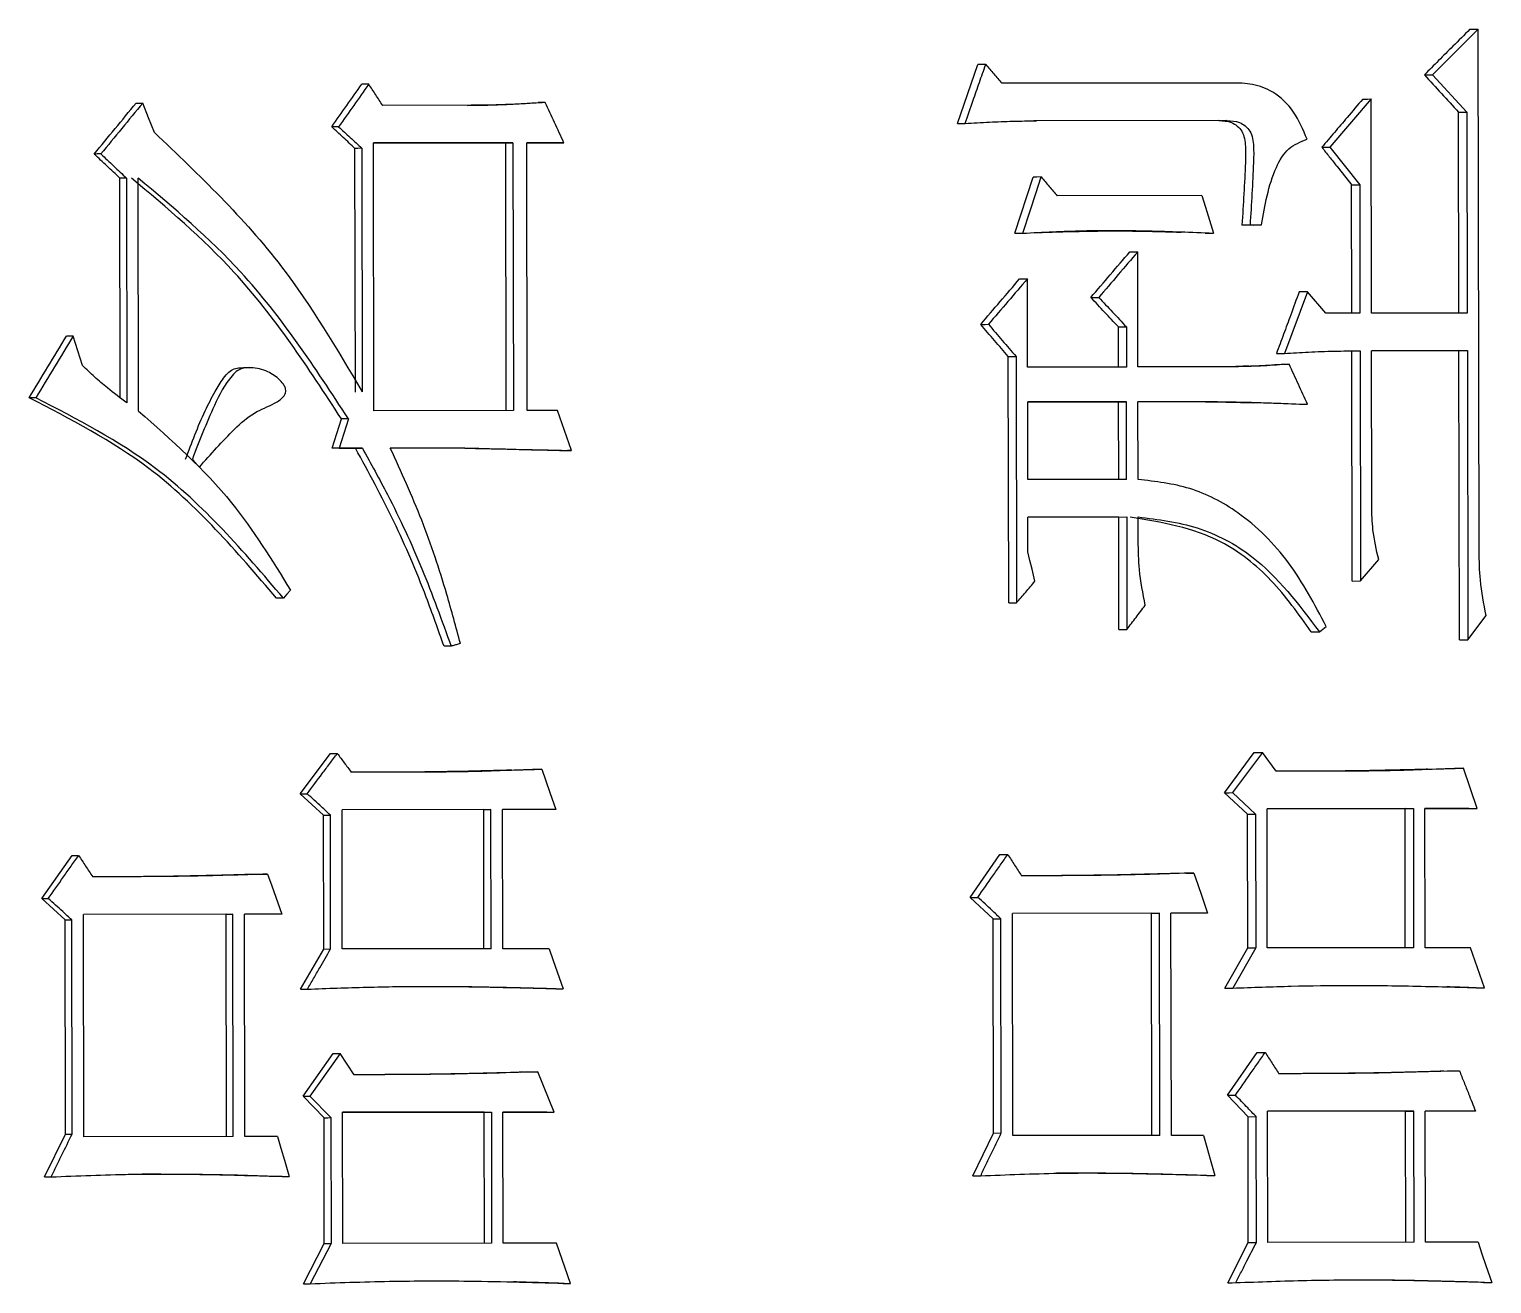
# Model space of a CAD drawing. Header units: millimetres. Extents: x 2462 to 4142, y 835 to 2023.
# Drawn here: x 3080.58 to 3086.49, y 1159.99 to 1165.05 of the extents above; entities that cross this region are included whole.
import ezdxf

# ---------------------------------------------------------------- set-up
doc = ezdxf.new("R2010")
doc.units = ezdxf.units.MM

msp = doc.modelspace()

# ---------------------------------------------------------------- linework, layer by layer
at = {"color": 7, "linetype": 'Continuous', "lineweight": 25}
for p, q in [((3086.4315, 1165.054), (3086.2475, 1164.8699)), ((3086.4351, 1162.9447), (3086.4315, 1165.054)), ((3084.3273, 1164.673), (3084.4105, 1164.911)), ((3086.2475, 1164.8699), (3086.386, 1164.7186)), ((3085.4346, 1164.8366), (3084.507, 1164.8356)), ((3082.3629, 1164.7467), (3082.0061, 1164.7463)), ((3082.6629, 1164.7578), (3082.6339, 1164.7576)), ((3085.9986, 1164.7723), (3085.8327, 1164.5774)), ((3086.0001, 1163.9069), (3085.9986, 1164.7723)), ((3085.3838, 1164.6849), (3084.6363, 1164.6841)), ((3085.4164, 1164.6852), (3084.6467, 1164.6843)), ((3085.3839, 1164.6849), (3085.4165, 1164.6852)), ((3086.3536, 1163.9071), (3086.3522, 1164.7184)), ((3086.386, 1164.7186), (3086.3874, 1163.9073)), ((3081.8955, 1163.5885), (3081.8938, 1164.5728)), ((3081.9218, 1164.5731), (3081.9235, 1163.5887)), ((3081.9688, 1164.5948), (3082.532, 1164.5954)), ((3082.5031, 1164.5952), (3081.9688, 1164.5946)), ((3081.9706, 1163.513), (3081.9688, 1164.5948)), ((3082.505, 1163.5135), (3082.5031, 1164.5952)), ((3082.532, 1164.5954), (3082.5338, 1163.5137)), ((3082.5882, 1164.5955), (3082.7381, 1164.5957)), ((3082.59, 1163.5138), (3082.5882, 1164.5955)), ((3082.709, 1164.5954), (3082.5882, 1164.5953)), ((3085.8327, 1164.5774), (3085.953, 1164.4261)), ((3080.9458, 1163.565), (3080.9443, 1164.4527)), ((3080.9711, 1164.453), (3080.9726, 1163.5443)), ((3081.0198, 1163.5118), (3081.0182, 1164.4529)), ((3084.5602, 1164.2297), (3084.634, 1164.457)), ((3085.3151, 1164.3822), (3084.7308, 1164.3815)), ((3085.9206, 1163.9069), (3085.9198, 1164.4259)), ((3085.953, 1164.4261), (3085.9539, 1163.9069)), ((3085.5097, 1164.2634), (3085.4769, 1164.2632)), ((3085.5231, 1164.2632), (3085.4769, 1164.2632)), ((3085.5097, 1164.2634), (3085.5559, 1164.2634)), ((3085.5231, 1164.2632), (3085.5559, 1164.2634)), ((3084.5602, 1164.2297), (3084.5917, 1164.2299)), ((3085.3291, 1164.2305), (3085.2277, 1164.2342)), ((3085.3291, 1164.2305), (3085.3616, 1164.2308)), ((3085.0568, 1163.6896), (3085.056, 1164.1547)), ((3084.5791, 1164.0458), (3084.6106, 1164.0461)), ((3084.6112, 1163.6891), (3084.6106, 1164.0461)), ((3085.7413, 1163.9932), (3085.6493, 1163.7443)), ((3085.8154, 1163.9067), (3085.7413, 1163.9932)), ((3085.9539, 1163.9069), (3085.8154, 1163.9067)), ((3086.3874, 1163.9073), (3086.0001, 1163.9069)), ((3084.9783, 1163.6893), (3084.9781, 1163.8516)), ((3085.0101, 1163.8518), (3085.0104, 1163.6895)), ((3084.5349, 1162.7369), (3084.5332, 1163.7321)), ((3084.5647, 1163.7323), (3084.5664, 1162.7371)), ((3085.9225, 1162.8249), (3085.9209, 1163.7552)), ((3085.9542, 1163.7554), (3085.9558, 1162.8252)), ((3086.0003, 1163.7555), (3086.3877, 1163.7559)), ((3086.3538, 1163.7557), (3086.0003, 1163.7553)), ((3086.0014, 1163.1281), (3086.0003, 1163.7555)), ((3086.3538, 1163.7557), (3086.3877, 1163.7559)), ((3086.3558, 1162.5874), (3086.3538, 1163.7557)), ((3086.3877, 1163.7559), (3086.3897, 1162.5876)), ((3081.4719, 1163.6868), (3081.4441, 1163.6866)), ((3085.0104, 1163.6895), (3084.6112, 1163.6891)), ((3085.3625, 1163.6899), (3085.0568, 1163.6896)), ((3080.6044, 1163.5654), (3080.5781, 1163.5652)), ((3084.6115, 1163.5485), (3085.0106, 1163.5489)), ((3084.9786, 1163.5487), (3084.6115, 1163.5483)), ((3084.612, 1163.2348), (3084.6115, 1163.5485)), ((3085.0106, 1163.5489), (3084.9786, 1163.5487)), ((3084.9791, 1163.235), (3084.9786, 1163.5487)), ((3085.0112, 1163.2352), (3085.0106, 1163.5489)), ((3085.3628, 1163.5493), (3085.057, 1163.549)), ((3085.3303, 1163.5491), (3085.057, 1163.5488)), ((3085.0575, 1163.2352), (3085.057, 1163.549)), ((3085.3303, 1163.5491), (3085.3628, 1163.5493)), ((3085.3786, 1163.5484), (3085.3303, 1163.5491)), ((3082.5338, 1163.5137), (3081.9706, 1163.513)), ((3082.7119, 1163.5139), (3082.59, 1163.5138)), ((3081.8673, 1163.4804), (3081.8393, 1163.4801)), ((3081.8299, 1163.3614), (3081.802, 1163.3612)), ((3081.8959, 1163.3613), (3081.802, 1163.3612)), ((3081.8299, 1163.3614), (3081.9239, 1163.3615)), ((3081.9239, 1163.3615), (3081.8959, 1163.3613)), ((3082.3371, 1163.362), (3082.0367, 1163.3617)), ((3082.3085, 1163.3618), (3082.0368, 1163.3615)), ((3082.3371, 1163.362), (3082.3085, 1163.3618)), ((3085.0112, 1163.2352), (3084.612, 1163.2348)), ((3084.6122, 1163.0833), (3085.0114, 1163.0838)), ((3084.9794, 1163.0835), (3084.6122, 1163.0831)), ((3084.6125, 1162.9427), (3084.6122, 1163.0833)), ((3084.9794, 1163.0835), (3085.0114, 1163.0838)), ((3084.9801, 1162.6292), (3084.9794, 1163.0835)), ((3085.0114, 1163.0838), (3085.0122, 1162.6294)), ((3085.058, 1162.9865), (3085.0578, 1163.0838)), ((3085.9558, 1162.8252), (3086.0295, 1162.9118)), ((3085.9225, 1162.8249), (3085.9558, 1162.8252)), ((3081.6052, 1162.7554), (3081.5775, 1162.7551)), ((3084.5349, 1162.7369), (3084.5664, 1162.7371)), ((3086.3897, 1162.5876), (3086.4632, 1162.6851)), ((3084.9801, 1162.6292), (3085.0122, 1162.6294)), ((3085.7568, 1162.6192), (3085.7898, 1162.6194)), ((3082.2822, 1162.5615), (3082.2537, 1162.5613)), ((3086.3558, 1162.5874), (3086.3897, 1162.5876)), ((3081.6729, 1161.9656), (3081.7947, 1162.128)), ((3085.4069, 1161.9698), (3085.5268, 1162.1322)), ((3085.5595, 1162.1324), (3085.4395, 1161.97)), ((3085.6152, 1162.0568), (3085.5595, 1162.1324)), ((3082.4789, 1162.0599), (3082.6198, 1162.0641)), ((3082.6198, 1162.0641), (3082.6487, 1162.0643)), ((3086.1997, 1162.0638), (3086.3383, 1162.0682)), ((3086.4277, 1161.9062), (3086.3721, 1162.0684)), ((3081.6729, 1161.9656), (3081.7006, 1161.9658)), ((3081.767, 1161.8792), (3081.6729, 1161.9656)), ((3085.4995, 1161.8834), (3085.4069, 1161.9698)), ((3085.4395, 1161.97), (3085.5322, 1161.8836)), ((3082.4428, 1161.9018), (3081.8418, 1161.9011)), ((3082.4141, 1161.9016), (3081.8418, 1161.9009)), ((3081.8428, 1161.3386), (3081.8418, 1161.9011)), ((3082.4141, 1161.9016), (3082.4428, 1161.9018)), ((3082.415, 1161.3391), (3082.4141, 1161.9016)), ((3082.4437, 1161.3393), (3082.4428, 1161.9018)), ((3082.7052, 1161.9021), (3082.4897, 1161.9019)), ((3082.4906, 1161.3394), (3082.4897, 1161.9019)), ((3082.6762, 1161.9019), (3082.4897, 1161.9017)), ((3082.7052, 1161.9021), (3082.6762, 1161.9019)), ((3085.5784, 1161.9053), (3086.1696, 1161.9059)), ((3086.136, 1161.9057), (3085.5784, 1161.9051)), ((3085.5794, 1161.3428), (3085.5784, 1161.9053)), ((3086.136, 1161.9057), (3086.1696, 1161.9059)), ((3086.137, 1161.3432), (3086.136, 1161.9057)), ((3086.1696, 1161.9059), (3086.1705, 1161.3434)), ((3086.2157, 1161.906), (3086.4277, 1161.9062)), ((3086.2166, 1161.3435), (3086.2157, 1161.906)), ((3086.3938, 1161.906), (3086.2157, 1161.9058)), ((3086.3938, 1161.906), (3086.4277, 1161.9062)), ((3081.767, 1161.8792), (3081.7948, 1161.8794)), ((3081.7679, 1161.3383), (3081.767, 1161.8792)), ((3081.7957, 1161.3386), (3081.7948, 1161.8794)), ((3085.5004, 1161.3425), (3085.4995, 1161.8834)), ((3085.5322, 1161.8836), (3085.5331, 1161.3427)), ((3080.6287, 1161.5425), (3080.751, 1161.7157)), ((3084.3791, 1161.5468), (3084.4995, 1161.72)), ((3081.4742, 1161.6398), (3081.5137, 1161.6409)), ((3081.5137, 1161.6409), (3081.5412, 1161.6411)), ((3085.2503, 1161.6451), (3085.2827, 1161.6454)), ((3080.6287, 1161.5425), (3080.6551, 1161.5427)), ((3080.7232, 1161.4561), (3080.6287, 1161.5425)), ((3084.3791, 1161.5468), (3084.4103, 1161.5471)), ((3084.4721, 1161.4604), (3084.3791, 1161.5468)), ((3081.4003, 1161.4787), (3080.7968, 1161.478)), ((3081.3729, 1161.4785), (3080.7968, 1161.4778)), ((3080.7984, 1160.5802), (3080.7968, 1161.478)), ((3081.3729, 1161.4785), (3081.4003, 1161.4787)), ((3081.3744, 1160.5807), (3081.3729, 1161.4785)), ((3081.4018, 1160.5809), (3081.4003, 1161.4787)), ((3081.598, 1161.4789), (3081.4473, 1161.4788)), ((3081.4489, 1160.5809), (3081.4473, 1161.4788)), ((3081.5703, 1161.4787), (3081.4473, 1161.4786)), ((3081.598, 1161.4789), (3081.5703, 1161.4787)), ((3085.1439, 1161.483), (3084.5499, 1161.4823)), ((3085.1117, 1161.4827), (3084.5499, 1161.4821)), ((3084.5514, 1160.5845), (3084.5499, 1161.4823)), ((3085.1117, 1161.4827), (3085.1439, 1161.483)), ((3085.1133, 1160.5849), (3085.1117, 1161.4827)), ((3085.1455, 1160.5851), (3085.1439, 1161.483)), ((3085.3385, 1161.4832), (3085.1903, 1161.483)), ((3085.1918, 1160.5852), (3085.1903, 1161.483)), ((3085.306, 1161.4829), (3085.1903, 1161.4828)), ((3085.3385, 1161.4832), (3085.306, 1161.4829)), ((3080.7232, 1161.4561), (3080.7497, 1161.4563)), ((3080.7246, 1160.5907), (3080.7232, 1161.4561)), ((3080.7511, 1160.5909), (3080.7497, 1161.4563)), ((3084.4721, 1161.4604), (3084.5035, 1161.4606)), ((3084.4736, 1160.595), (3084.4721, 1161.4604)), ((3084.505, 1160.5952), (3084.5035, 1161.4606)), ((3081.6742, 1161.176), (3081.7679, 1161.3383)), ((3081.7679, 1161.3383), (3081.7957, 1161.3386)), ((3082.4437, 1161.3393), (3081.8428, 1161.3386)), ((3082.6781, 1161.3396), (3082.4906, 1161.3394)), ((3085.4083, 1161.1802), (3085.5004, 1161.3425)), ((3085.5331, 1161.3427), (3085.4409, 1161.1804)), ((3085.5004, 1161.3425), (3085.5331, 1161.3427)), ((3086.1705, 1161.3434), (3085.5794, 1161.3428)), ((3086.401, 1161.3437), (3086.2166, 1161.3435)), ((3086.4565, 1161.1815), (3086.401, 1161.3437)), ((3082.7055, 1161.1772), (3082.7346, 1161.1774)), ((3086.4226, 1161.1812), (3086.4565, 1161.1815)), ((3081.6844, 1160.7433), (3081.8062, 1160.9165)), ((3081.8341, 1160.9167), (3081.7121, 1160.7435)), ((3081.8906, 1160.8303), (3081.8341, 1160.9167)), ((3085.4182, 1160.7475), (3085.5381, 1160.9207)), ((3082.5624, 1160.8406), (3082.6031, 1160.8417)), ((3082.698, 1160.6797), (3082.6321, 1160.8419)), ((3086.2765, 1160.8445), (3086.322, 1160.8458)), ((3086.322, 1160.8458), (3086.3558, 1160.846)), ((3081.769, 1160.6568), (3081.6844, 1160.7433)), ((3081.7121, 1160.7435), (3081.7969, 1160.6571)), ((3085.4182, 1160.7475), (3085.4509, 1160.7477)), ((3085.5016, 1160.661), (3085.4182, 1160.7475)), ((3081.7699, 1160.1484), (3081.769, 1160.6568)), ((3081.7969, 1160.6571), (3081.7978, 1160.1487)), ((3081.8439, 1160.6788), (3082.4449, 1160.6795)), ((3082.4161, 1160.6792), (3081.8439, 1160.6786)), ((3081.8448, 1160.1487), (3081.8439, 1160.6788)), ((3082.4161, 1160.6792), (3082.4449, 1160.6795)), ((3082.417, 1160.1492), (3082.4161, 1160.6792)), ((3082.4449, 1160.6795), (3082.4458, 1160.1494)), ((3082.4917, 1160.6795), (3082.698, 1160.6797)), ((3082.4926, 1160.1495), (3082.4917, 1160.6795)), ((3082.6689, 1160.6795), (3082.4917, 1160.6793)), ((3082.6689, 1160.6795), (3082.698, 1160.6797)), ((3085.5016, 1160.661), (3085.5343, 1160.6613)), ((3085.5024, 1160.1526), (3085.5016, 1160.661)), ((3085.5352, 1160.1528), (3085.5343, 1160.6613)), ((3086.1717, 1160.6836), (3085.5805, 1160.6829)), ((3086.1381, 1160.6833), (3085.5805, 1160.6827)), ((3085.5814, 1160.1529), (3085.5805, 1160.6829)), ((3086.1381, 1160.6833), (3086.1717, 1160.6836)), ((3086.139, 1160.1533), (3086.1381, 1160.6833)), ((3086.1726, 1160.1535), (3086.1717, 1160.6836)), ((3086.4205, 1160.6838), (3086.2178, 1160.6836)), ((3086.2187, 1160.1536), (3086.2178, 1160.6836)), ((3086.3867, 1160.6836), (3086.2178, 1160.6834)), ((3086.4205, 1160.6838), (3086.3867, 1160.6836)), ((3084.3903, 1160.4218), (3084.4736, 1160.595)), ((3084.4736, 1160.595), (3084.505, 1160.5952)), ((3080.6401, 1160.4175), (3080.7246, 1160.5907)), ((3080.7246, 1160.5907), (3080.7511, 1160.5909)), ((3081.4018, 1160.5809), (3080.7984, 1160.5802)), ((3081.5807, 1160.5811), (3081.4489, 1160.5809)), ((3085.1455, 1160.5851), (3084.5514, 1160.5845)), ((3085.3215, 1160.5853), (3085.1918, 1160.5852)), ((3081.6003, 1160.4187), (3081.628, 1160.4189)), ((3085.3356, 1160.4229), (3085.3681, 1160.4231)), ((3081.6856, 1159.9861), (3081.7699, 1160.1484)), ((3081.7978, 1160.1487), (3081.7134, 1159.9863)), ((3081.7699, 1160.1484), (3081.7978, 1160.1487)), ((3082.4458, 1160.1494), (3081.8448, 1160.1487)), ((3082.7082, 1160.1497), (3082.4926, 1160.1495)), ((3082.7647, 1159.9875), (3082.7082, 1160.1497)), ((3085.4195, 1159.9903), (3085.5024, 1160.1526)), ((3085.5024, 1160.1526), (3085.5352, 1160.1528)), ((3086.1726, 1160.1535), (3085.5814, 1160.1529)), ((3086.4307, 1160.1538), (3086.2187, 1160.1536)), ((3082.7356, 1159.9873), (3082.7647, 1159.9875)), ((3086.4522, 1159.9914), (3086.4862, 1159.9916))]:
    msp.add_line(p, q, dxfattribs=at)
at = {"color": 7, "linetype": 'Continuous', "lineweight": 25, "flags": 128}
for points in [[(3086.3976, 1165.0538), (3086.4166, 1165.0539), (3086.4315, 1165.054)], [(3084.4418, 1164.9113), (3084.4243, 1164.9111), (3084.4105, 1164.911)], [(3086.2139, 1164.8697), (3086.2327, 1164.8698), (3086.2475, 1164.8699)], [(3081.9496, 1164.8327), (3081.9339, 1164.8326), (3081.9215, 1164.8325)], [(3081.0097, 1164.7557), (3081.0247, 1164.7558), (3081.0366, 1164.7559)], [(3081.0839, 1164.637), (3081.0602, 1164.6965), (3081.0366, 1164.7559)], [(3085.9653, 1164.7721), (3085.9839, 1164.7722), (3085.9986, 1164.7723)], [(3084.3273, 1164.673), (3084.3448, 1164.6731), (3084.3585, 1164.6732)], [(3086.3522, 1164.7184), (3086.3711, 1164.7185), (3086.386, 1164.7186)], [(3081.8277, 1164.6595), (3081.8121, 1164.6594), (3081.7998, 1164.6593)], [(3080.8671, 1164.5502), (3080.8522, 1164.5501), (3080.8404, 1164.55)], [(3081.9218, 1164.5731), (3081.9061, 1164.5729), (3081.8938, 1164.5728)], [(3082.532, 1164.5954), (3082.5158, 1164.5953), (3082.5031, 1164.5952)], [(3082.7381, 1164.5957), (3082.7218, 1164.5955), (3082.709, 1164.5954)], [(3085.7996, 1164.5772), (3085.8181, 1164.5773), (3085.8327, 1164.5774)], [(3080.9711, 1164.453), (3080.956, 1164.4528), (3080.9443, 1164.4527)], [(3084.5917, 1164.2299), (3084.6225, 1164.3245), (3084.6441, 1164.3909), (3084.6656, 1164.4572)], [(3084.6656, 1164.4572), (3084.6479, 1164.4571), (3084.634, 1164.457)], [(3085.3151, 1164.3822), (3085.3297, 1164.3346), (3085.3456, 1164.2827), (3085.3616, 1164.2308)], [(3085.9198, 1164.4259), (3085.9384, 1164.426), (3085.953, 1164.4261)], [(3085.0239, 1164.1545), (3085.0418, 1164.1546), (3085.056, 1164.1547)], [(3084.8667, 1163.9704), (3084.8845, 1163.9706), (3084.8986, 1163.9707)], [(3085.7413, 1163.9932), (3085.7228, 1163.9931), (3085.7083, 1163.993)], [(3084.4216, 1163.8618), (3084.4391, 1163.8619), (3084.4529, 1163.862)], [(3084.9781, 1163.8516), (3084.996, 1163.8517), (3085.0101, 1163.8518)], [(3080.7551, 1163.8145), (3080.7402, 1163.8144), (3080.7286, 1163.8143)], [(3080.7931, 1163.6955), (3080.7741, 1163.755), (3080.7551, 1163.8145)], [(3084.5332, 1163.7321), (3084.5508, 1163.7322), (3084.5647, 1163.7323)], [(3085.6164, 1163.7441), (3085.6348, 1163.7442), (3085.6493, 1163.7443)], [(3085.6349, 1163.7008), (3085.6534, 1163.701), (3085.6678, 1163.7011)], [(3082.7683, 1163.3517), (3082.7401, 1163.4328), (3082.7119, 1163.5139)], [(3085.7421, 1163.5389), (3085.7236, 1163.5387), (3085.7091, 1163.5386)], [(3081.802, 1163.3612), (3081.8207, 1163.4207), (3081.8393, 1163.4801)], [(3081.8673, 1163.4804), (3081.8486, 1163.4209), (3081.8299, 1163.3614)], [(3081.2653, 1163.285), (3081.2581, 1163.2933), (3081.2475, 1163.3054), (3081.237, 1163.3175)], [(3082.7683, 1163.3517), (3082.752, 1163.3516), (3082.7392, 1163.3515)], [(3084.6406, 1162.8238), (3084.6291, 1162.8723), (3084.6208, 1162.9075), (3084.6125, 1162.9427)], [(3081.6333, 1162.7878), (3081.6193, 1162.7716), (3081.6052, 1162.7554)], [(3085.7899, 1162.6195), (3085.8037, 1162.6303), (3085.8175, 1162.6411)], [(3081.7947, 1162.128), (3081.8103, 1162.1282), (3081.8226, 1162.1283)], [(3085.5268, 1162.1322), (3085.5451, 1162.1323), (3085.5595, 1162.1324)], [(3082.6487, 1162.0643), (3082.6651, 1162.0173), (3082.6815, 1161.9703), (3082.7052, 1161.9021)], [(3086.3383, 1162.0682), (3086.3572, 1162.0683), (3086.3721, 1162.0684)], [(3085.4069, 1161.9698), (3085.4252, 1161.9699), (3085.4395, 1161.97)], [(3085.4995, 1161.8834), (3085.5178, 1161.8835), (3085.5322, 1161.8836)], [(3080.751, 1161.7157), (3080.7659, 1161.7159), (3080.7776, 1161.716)], [(3084.4995, 1161.72), (3084.5171, 1161.7202), (3084.5309, 1161.7203)], [(3081.5412, 1161.6411), (3081.5577, 1161.5941), (3081.5741, 1161.5472), (3081.598, 1161.4789)], [(3085.2827, 1161.6454), (3085.2988, 1161.5984), (3085.315, 1161.5514), (3085.3385, 1161.4832)], [(3082.6781, 1161.3396), (3082.6945, 1161.2926), (3082.7108, 1161.2456), (3082.7346, 1161.1774)], [(3081.6742, 1161.176), (3081.6898, 1161.1761), (3081.702, 1161.1762)], [(3085.4083, 1161.1802), (3085.4265, 1161.1803), (3085.4409, 1161.1804)], [(3081.8062, 1160.9165), (3081.8218, 1160.9166), (3081.8341, 1160.9167)], [(3085.5381, 1160.9207), (3085.5564, 1160.9208), (3085.5709, 1160.9209)], [(3082.6031, 1160.8417), (3082.6193, 1160.8418), (3082.6321, 1160.8419)], [(3081.6844, 1160.7433), (3081.6999, 1160.7434), (3081.7121, 1160.7435)], [(3081.769, 1160.6568), (3081.7846, 1160.657), (3081.7969, 1160.6571)], [(3081.5807, 1160.5811), (3081.5946, 1160.5332), (3081.6086, 1160.4854), (3081.628, 1160.4189)], [(3085.3215, 1160.5853), (3085.3353, 1160.5375), (3085.349, 1160.4896), (3085.3681, 1160.4231)], [(3080.6401, 1160.4175), (3080.6548, 1160.4176), (3080.6665, 1160.4177)], [(3084.3903, 1160.4218), (3084.4078, 1160.422), (3084.4216, 1160.4221)], [(3086.4307, 1160.1538), (3086.4468, 1160.1068), (3086.4628, 1160.0598), (3086.4862, 1159.9916)], [(3081.6856, 1159.9861), (3081.7012, 1159.9862), (3081.7134, 1159.9863)], [(3085.4195, 1159.9903), (3085.4378, 1159.9904), (3085.4521, 1159.9905)]]:
    msp.add_lwpolyline(points, dxfattribs=at)
at = {"color": 7, "linetype": 'Continuous', "lineweight": 25}
for points, knots in [([(3086.3976, 1165.0538), (3086.3748, 1165.0309), (3086.3328, 1164.9888), (3086.2715, 1164.9275), (3086.2331, 1164.889), (3086.2139, 1164.8697)], [0, 0, 0, 0, 0.37251, 0.686255, 1, 1, 1, 1]), ([(3084.3585, 1164.6732), (3084.3695, 1164.7045), (3084.3888, 1164.7598), (3084.4166, 1164.8391), (3084.4334, 1164.8872), (3084.4418, 1164.9113)], [0, 0, 0, 0, 0.394054, 0.697027, 1, 1, 1, 1]), ([(3084.4418, 1164.9113), (3084.4473, 1164.905), (3084.4581, 1164.8924), (3084.4744, 1164.8734), (3084.4907, 1164.8545), (3084.5016, 1164.8419), (3084.507, 1164.8356)], [0, 0, 0, 0, 0.25, 0.5, 0.75, 1, 1, 1, 1]), ([(3086.2139, 1164.8697), (3086.2369, 1164.8445), (3086.283, 1164.7941), (3086.3291, 1164.7436), (3086.3522, 1164.7184)], [0, 0, 0, 0, 0.5, 1, 1, 1, 1]), ([(3081.7998, 1164.6593), (3081.8201, 1164.6881), (3081.8607, 1164.7459), (3081.9012, 1164.8036), (3081.9215, 1164.8325)], [0, 0, 0, 0, 0.5, 1, 1, 1, 1]), ([(3081.9496, 1164.8327), (3081.9293, 1164.8039), (3081.8887, 1164.7461), (3081.848, 1164.6884), (3081.8277, 1164.6595)], [0, 0, 0, 0, 0.5, 1, 1, 1, 1]), ([(3082.0061, 1164.7463), (3081.9967, 1164.7607), (3081.9779, 1164.7895), (3081.959, 1164.8183), (3081.9496, 1164.8327)], [0, 0, 0, 0, 0.5000002, 1, 1, 1, 1]), ([(3085.7403, 1164.6098), (3085.7243, 1164.6479), (3085.6931, 1164.7229), (3085.6122, 1164.8007), (3085.521, 1164.836), (3085.4633, 1164.8364), (3085.4346, 1164.8366)], [0, 0, 0, 0, 0.2915358, 0.5725288, 0.7872385, 1, 1, 1, 1]), ([(3080.8404, 1164.55), (3080.8687, 1164.5843), (3080.9251, 1164.6528), (3080.9815, 1164.7214), (3081.0097, 1164.7557)], [0, 0, 0, 0, 0.5, 1, 1, 1, 1]), ([(3081.0366, 1164.7559), (3081.0083, 1164.7216), (3080.9519, 1164.6531), (3080.8954, 1164.5845), (3080.8671, 1164.5502)], [0, 0, 0, 0, 0.5, 1, 1, 1, 1]), ([(3082.3481, 1164.7466), (3082.3757, 1164.7469), (3082.4372, 1164.7476), (3082.5325, 1164.7516), (3082.6001, 1164.7556), (3082.6339, 1164.7576)], [0, 0, 0, 0, 0.289748, 0.644811, 1, 1, 1, 1]), ([(3082.6629, 1164.7578), (3082.6304, 1164.7559), (3082.5643, 1164.752), (3082.4643, 1164.7477), (3082.3967, 1164.747), (3082.3629, 1164.7467)], [0, 0, 0, 0, 0.325196, 0.662509, 1, 1, 1, 1]), ([(3082.7381, 1164.5957), (3082.7256, 1164.6227), (3082.7005, 1164.6767), (3082.6754, 1164.7308), (3082.6629, 1164.7578)], [0, 0, 0, 0, 0.499999, 1, 1, 1, 1]), ([(3085.9653, 1164.7721), (3085.9442, 1164.7473), (3085.9061, 1164.7025), (3085.8509, 1164.6375), (3085.8167, 1164.5973), (3085.7996, 1164.5772)], [0, 0, 0, 0, 0.380988, 0.690494, 1, 1, 1, 1]), ([(3084.3585, 1164.6732), (3084.3914, 1164.6753), (3084.4558, 1164.6794), (3084.5519, 1164.6827), (3084.6151, 1164.6838), (3084.6467, 1164.6843)], [0, 0, 0, 0, 0.342501, 0.6712, 1, 1, 1, 1]), ([(3085.3838, 1164.6849), (3085.4011, 1164.6841), (3085.4362, 1164.6824), (3085.4843, 1164.6438), (3085.4929, 1164.5791), (3085.4892, 1164.4532), (3085.4824, 1164.3473), (3085.4769, 1164.2632)], [0, 0, 0, 0, 0.110602, 0.223798, 0.354665, 0.487682, 1, 1, 1, 1]), ([(3085.4164, 1164.6852), (3085.4337, 1164.6843), (3085.4689, 1164.6827), (3085.517, 1164.644), (3085.5256, 1164.5793), (3085.5219, 1164.4534), (3085.5151, 1164.3475), (3085.5097, 1164.2634)], [0, 0, 0, 0, 0.110716, 0.223974, 0.35482, 0.487804, 1, 1, 1, 1]), ([(3081.0839, 1164.6369), (3081.2648, 1164.4644), (3081.5907, 1164.1537), (3081.821, 1163.7625), (3081.9234, 1163.5886)], [0, 0, 0, 0, 0.555354, 1, 1, 1, 1]), ([(3081.8938, 1164.5728), (3081.8781, 1164.5873), (3081.8468, 1164.6161), (3081.8155, 1164.6449), (3081.7998, 1164.6593)], [0, 0, 0, 0, 0.5, 1, 1, 1, 1]), ([(3081.8277, 1164.6595), (3081.8434, 1164.6451), (3081.8748, 1164.6163), (3081.9062, 1164.5875), (3081.9218, 1164.5731)], [0, 0, 0, 0, 0.499998, 1, 1, 1, 1]), ([(3085.5559, 1164.2634), (3085.5695, 1164.3425), (3085.5883, 1164.4517), (3085.6595, 1164.5778), (3085.7138, 1164.5993), (3085.7403, 1164.6098)], [0, 0, 0, 0, 0.573316, 0.79235, 1, 1, 1, 1]), ([(3080.8671, 1164.5502), (3080.8844, 1164.534), (3080.9191, 1164.5016), (3080.9537, 1164.4692), (3080.9711, 1164.453)], [0, 0, 0, 0, 0.499998, 1, 1, 1, 1]), ([(3085.7996, 1164.5772), (3085.8097, 1164.5644), (3085.83, 1164.5389), (3085.87, 1164.4885), (3085.9, 1164.4508), (3085.9198, 1164.4259)], [0, 0, 0, 0, 0.252881, 0.505763, 1, 1, 1, 1]), ([(3080.9443, 1164.4527), (3080.927, 1164.4689), (3080.8924, 1164.5014), (3080.8577, 1164.5338), (3080.8404, 1164.55)], [0, 0, 0, 0, 0.5, 1, 1, 1, 1]), ([(3081.8393, 1163.4801), (3081.7043, 1163.687), (3081.4653, 1164.0531), (3081.135, 1164.3316), (3080.9914, 1164.4527)], [0, 0, 0, 0, 0.565057, 1, 1, 1, 1]), ([(3081.8673, 1163.4804), (3081.7321, 1163.6872), (3081.4927, 1164.0534), (3081.1621, 1164.3318), (3081.0182, 1164.4529)], [0, 0, 0, 0, 0.564995, 1, 1, 1, 1]), ([(3084.6656, 1164.4572), (3084.6711, 1164.4509), (3084.6819, 1164.4383), (3084.6982, 1164.4194), (3084.7145, 1164.4005), (3084.7254, 1164.3878), (3084.7308, 1164.3815)], [0, 0, 0, 0, 0.25, 0.5, 0.75, 1, 1, 1, 1]), ([(3084.5917, 1164.2299), (3084.6726, 1164.2342), (3084.8414, 1164.243), (3085.0542, 1164.2411), (3085.2299, 1164.2357), (3085.3177, 1164.2324), (3085.3616, 1164.2308)], [0, 0, 0, 0, 0.314792, 0.657213, 0.8286, 1, 1, 1, 1]), ([(3084.6555, 1164.2328), (3084.6555, 1164.2328), (3084.6555, 1164.2328), (3084.6557, 1164.2328), (3084.6567, 1164.2328), (3084.6613, 1164.2329), (3084.7009, 1164.2343), (3084.7781, 1164.2368), (3084.8665, 1164.2387), (3084.9568, 1164.2396), (3085.0337, 1164.2391), (3085.1125, 1164.2377), (3085.1727, 1164.2361), (3085.2074, 1164.2349), (3085.231, 1164.2341)], [0, 0, 0, 0, 0.000557, 0.001592, 0.003956, 0.010433, 0.031511, 0.219847, 0.388975, 0.477914, 0.683508, 0.811935, 0.871568, 1, 1, 1, 1]), ([(3084.8667, 1163.9704), (3084.8929, 1164.0011), (3084.9453, 1164.0625), (3084.9977, 1164.1238), (3085.0239, 1164.1545)], [0, 0, 0, 0, 0.5, 1, 1, 1, 1]), ([(3085.056, 1164.1547), (3085.0297, 1164.1241), (3084.9773, 1164.0627), (3084.9248, 1164.0013), (3084.8986, 1163.9707)], [0, 0, 0, 0, 0.5, 1, 1, 1, 1]), ([(3084.4216, 1163.8618), (3084.4478, 1163.8925), (3084.5003, 1163.9538), (3084.5528, 1164.0152), (3084.5791, 1164.0458)], [0, 0, 0, 0, 0.5, 1, 1, 1, 1]), ([(3084.6106, 1164.0461), (3084.5843, 1164.0154), (3084.5318, 1163.954), (3084.4792, 1163.8927), (3084.4529, 1163.862)], [0, 0, 0, 0, 0.5, 1, 1, 1, 1]), ([(3084.9781, 1163.8516), (3084.9595, 1163.8714), (3084.9224, 1163.911), (3084.8852, 1163.9506), (3084.8667, 1163.9704)], [0, 0, 0, 0, 0.500001, 1, 1, 1, 1]), ([(3084.8986, 1163.9707), (3084.9172, 1163.9509), (3084.9544, 1163.9112), (3084.9915, 1163.8716), (3085.0101, 1163.8518)], [0, 0, 0, 0, 0.500001, 1, 1, 1, 1]), ([(3085.7083, 1163.993), (3085.6968, 1163.9619), (3085.6758, 1163.9049), (3085.6452, 1163.822), (3085.626, 1163.77), (3085.6164, 1163.7441)], [0, 0, 0, 0, 0.374076, 0.687038, 1, 1, 1, 1]), ([(3084.5332, 1163.7321), (3084.5146, 1163.7537), (3084.4774, 1163.7969), (3084.4402, 1163.8402), (3084.4216, 1163.8618)], [0, 0, 0, 0, 0.500001, 1, 1, 1, 1]), ([(3084.4529, 1163.862), (3084.4715, 1163.8404), (3084.5088, 1163.7972), (3084.546, 1163.7539), (3084.5647, 1163.7323)], [0, 0, 0, 0, 0.500001, 1, 1, 1, 1]), ([(3080.5781, 1163.5653), (3080.6032, 1163.6068), (3080.6534, 1163.6898), (3080.7035, 1163.7728), (3080.7286, 1163.8143)], [0, 0, 0, 0, 0.5, 1, 1, 1, 1]), ([(3080.7551, 1163.8145), (3080.73, 1163.773), (3080.6798, 1163.69), (3080.6296, 1163.607), (3080.6044, 1163.5655)], [0, 0, 0, 0, 0.5, 1, 1, 1, 1]), ([(3085.6493, 1163.7443), (3085.6815, 1163.7463), (3085.7484, 1163.7506), (3085.8501, 1163.7539), (3085.9195, 1163.7549), (3085.9542, 1163.7554)], [0, 0, 0, 0, 0.3172732, 0.6585793, 1, 1, 1, 1]), ([(3080.9726, 1163.5443), (3080.9461, 1163.5642), (3080.9015, 1163.5976), (3080.8419, 1163.6485), (3080.8094, 1163.6799), (3080.7931, 1163.6955)], [0, 0, 0, 0, 0.424754, 0.712014, 1, 1, 1, 1]), ([(3081.2098, 1163.3173), (3081.2345, 1163.3833), (3081.2695, 1163.4766), (3081.3244, 1163.5843), (3081.3559, 1163.6369), (3081.3818, 1163.6687), (3081.4055, 1163.6829), (3081.4267, 1163.6877), (3081.4394, 1163.6858), (3081.4441, 1163.6851)], [0, 0, 0, 0, 0.457571, 0.647016, 0.786989, 0.85861, 0.913637, 0.968567, 1, 1, 1, 1]), ([(3081.2654, 1163.285), (3081.3114, 1163.337), (3081.3804, 1163.415), (3081.4813, 1163.5073), (3081.5563, 1163.5341), (3081.5991, 1163.5611), (3081.6119, 1163.58), (3081.615, 1163.5902), (3081.6141, 1163.6018), (3081.6068, 1163.6184), (3081.5841, 1163.645), (3081.5397, 1163.6757), (3081.4868, 1163.6878), (3081.4452, 1163.6869), (3081.4178, 1163.6761), (3081.3719, 1163.6284), (3081.3102, 1163.5064), (3081.2651, 1163.3902), (3081.2369, 1163.3175)], [0, 0, 0, 0, 0.187598, 0.281274, 0.363559, 0.404897, 0.415316, 0.423913, 0.432539, 0.445487, 0.471594, 0.525453, 0.589419, 0.616919, 0.639174, 0.667929, 0.792359, 1, 1, 1, 1]), ([(3085.6678, 1163.7011), (3085.6335, 1163.6984), (3085.5655, 1163.6932), (3085.4637, 1163.6905), (3085.3963, 1163.6901), (3085.3625, 1163.6899)], [0, 0, 0, 0, 0.338395, 0.669103, 1, 1, 1, 1]), ([(3085.5045, 1163.6933), (3085.495, 1163.6929), (3085.4746, 1163.6919), (3085.4453, 1163.6909), (3085.4296, 1163.6904)], [0, 0, 0, 0, 0.463115, 1, 1, 1, 1]), ([(3085.5041, 1163.6936), (3085.514, 1163.694), (3085.5577, 1163.6956), (3085.6012, 1163.6985), (3085.6349, 1163.7008)], [0, 0, 0, 0, 0.226005, 1, 1, 1, 1]), ([(3085.7421, 1163.5389), (3085.7297, 1163.5659), (3085.705, 1163.62), (3085.6802, 1163.674), (3085.6678, 1163.7011)], [0, 0, 0, 0, 0.5000008, 1, 1, 1, 1]), ([(3081.5775, 1162.7551), (3081.4159, 1162.9445), (3081.1302, 1163.2792), (3080.7453, 1163.4786), (3080.5781, 1163.5652)], [0, 0, 0, 0, 0.565596, 1, 1, 1, 1]), ([(3081.6052, 1162.7554), (3081.4433, 1162.9447), (3081.1571, 1163.2795), (3080.7718, 1163.4788), (3080.6044, 1163.5654)], [0, 0, 0, 0, 0.565519, 1, 1, 1, 1]), ([(3085.3628, 1163.5493), (3085.4031, 1163.5489), (3085.4865, 1163.5481), (3085.6129, 1163.5437), (3085.699, 1163.5405), (3085.7421, 1163.5389)], [0, 0, 0, 0, 0.318395, 0.659185, 1, 1, 1, 1]), ([(3085.3769, 1163.5486), (3085.3859, 1163.5484), (3085.4063, 1163.5482), (3085.4582, 1163.5473), (3085.4965, 1163.5461), (3085.525, 1163.5453)], [0, 0, 0, 0, 0.168179, 0.382455, 1, 1, 1, 1]), ([(3081.0198, 1163.5118), (3081.1523, 1163.3946), (3081.3908, 1163.1836), (3081.5586, 1162.9096), (3081.6333, 1162.7878)], [0, 0, 0, 0, 0.555264, 1, 1, 1, 1]), ([(3085.7091, 1163.5386), (3085.6693, 1163.5402), (3085.6066, 1163.5427), (3085.5439, 1163.5446), (3085.521, 1163.5453)], [0, 0, 0, 0, 0.635547, 1, 1, 1, 1]), ([(3082.2537, 1162.5613), (3082.2301, 1162.6277), (3082.1696, 1162.7989), (3082.0554, 1163.069), (3081.9492, 1163.2637), (3081.8959, 1163.3613)], [0, 0, 0, 0, 0.240512, 0.619057, 1, 1, 1, 1]), ([(3081.9239, 1163.3615), (3081.9581, 1163.2995), (3082.0455, 1163.1409), (3082.1691, 1162.8752), (3082.2444, 1162.6663), (3082.2822, 1162.5615)], [0, 0, 0, 0, 0.242868, 0.620238, 1, 1, 1, 1]), ([(3082.3197, 1162.5723), (3082.3019, 1162.6387), (3082.2568, 1162.807), (3082.1684, 1163.0735), (3082.0807, 1163.2654), (3082.0367, 1163.3617)], [0, 0, 0, 0, 0.245072, 0.621096, 1, 1, 1, 1]), ([(3082.7392, 1163.3515), (3082.7106, 1163.3522), (3082.6245, 1163.3542), (3082.481, 1163.3577), (3082.366, 1163.3604), (3082.3085, 1163.3618)], [0, 0, 0, 0, 0.1996489, 0.5998233, 1, 1, 1, 1]), ([(3082.3371, 1163.362), (3082.3945, 1163.3606), (3082.4951, 1163.3582), (3082.6388, 1163.3548), (3082.7252, 1163.3527), (3082.7683, 1163.3517)], [0, 0, 0, 0, 0.398779, 0.699389, 1, 1, 1, 1]), ([(3085.8175, 1162.6411), (3085.7707, 1162.7301), (3085.6783, 1162.9057), (3085.4853, 1163.0985), (3085.2703, 1163.2107), (3085.1281, 1163.2271), (3085.0575, 1163.2352)], [0, 0, 0, 0, 0.289657, 0.571456, 0.787204, 1, 1, 1, 1]), ([(3085.7568, 1162.6192), (3085.7059, 1162.6915), (3085.6054, 1162.8343), (3085.3632, 1163.0262), (3085.1527, 1163.062), (3085.0257, 1163.0836)], [0, 0, 0, 0, 0.2890797, 0.570701, 1, 1, 1, 1]), ([(3085.0578, 1163.0838), (3085.1384, 1163.0739), (3085.3007, 1163.0538), (3085.5719, 1162.9105), (3085.7066, 1162.7306), (3085.7898, 1162.6194)], [0, 0, 0, 0, 0.273464, 0.551009, 1, 1, 1, 1]), ([(3086.0295, 1162.9118), (3086.0202, 1162.9515), (3086.0037, 1163.0227), (3086.0021, 1163.0958), (3086.0014, 1163.1281)], [0, 0, 0, 0, 0.558835, 1, 1, 1, 1]), ([(3085.0862, 1162.7269), (3085.0769, 1162.7748), (3085.0603, 1162.8605), (3085.0587, 1162.9479), (3085.0579, 1162.9865)], [0, 0, 0, 0, 0.5592, 1, 1, 1, 1]), ([(3086.4632, 1162.6851), (3086.454, 1162.733), (3086.4375, 1162.8187), (3086.4358, 1162.9061), (3086.4351, 1162.9447)], [0, 0, 0, 0, 0.5592, 1, 1, 1, 1]), ([(3084.5664, 1162.7371), (3084.5787, 1162.7516), (3084.6035, 1162.7804), (3084.6282, 1162.8093), (3084.6406, 1162.8238)], [0, 0, 0, 0, 0.500001, 1, 1, 1, 1]), ([(3085.0122, 1162.6294), (3085.0245, 1162.6457), (3085.0492, 1162.6782), (3085.0739, 1162.7106), (3085.0862, 1162.7269)], [0, 0, 0, 0, 0.5, 1, 1, 1, 1]), ([(3082.3197, 1162.5723), (3082.3166, 1162.5714), (3082.3087, 1162.5692), (3082.2962, 1162.5656), (3082.2868, 1162.5628), (3082.2822, 1162.5615)], [0, 0, 0, 0, 0.25, 0.625, 1, 1, 1, 1]), ([(3081.7006, 1161.9658), (3081.721, 1161.9929), (3081.7515, 1162.0335), (3081.7921, 1162.0877), (3081.8124, 1162.1147), (3081.8226, 1162.1283)], [0, 0, 0, 0, 0.5, 0.75, 1, 1, 1, 1]), ([(3081.8226, 1162.1283), (3081.8273, 1162.1219), (3081.8367, 1162.1093), (3081.8509, 1162.0904), (3081.865, 1162.0715), (3081.8744, 1162.0589), (3081.8791, 1162.0526)], [0, 0, 0, 0, 0.25, 0.5, 0.750001, 1, 1, 1, 1]), ([(3082.6487, 1162.0643), (3082.5494, 1162.0606), (3082.3717, 1162.0539), (3082.1151, 1162.0519), (3081.9578, 1162.0524), (3081.8791, 1162.0526)], [0, 0, 0, 0, 0.387747, 0.693846, 1, 1, 1, 1]), ([(3082.527, 1162.061), (3082.5269, 1162.061), (3082.5269, 1162.061), (3082.526, 1162.061), (3082.5203, 1162.0609), (3082.4196, 1162.0579), (3082.273, 1162.0543), (3082.1093, 1162.0529), (3081.9933, 1162.0526), (3081.9454, 1162.0525), (3081.9141, 1162.0525)], [0, 0, 0, 0, 0.001384, 0.004969, 0.009192, 0.04134, 0.466887, 0.713906, 0.81346, 1, 1, 1, 1]), ([(3086.3721, 1162.0684), (3086.2734, 1162.0646), (3086.0981, 1162.058), (3085.8457, 1162.056), (3085.692, 1162.0565), (3085.6152, 1162.0568)], [0, 0, 0, 0, 0.392032, 0.69599, 1, 1, 1, 1]), ([(3086.2273, 1162.0643), (3086.2273, 1162.0644), (3086.2273, 1162.0644), (3086.2267, 1162.0644), (3086.224, 1162.0643), (3086.1501, 1162.0625), (3085.9994, 1162.0584), (3085.8449, 1162.0571), (3085.7491, 1162.0568), (3085.6962, 1162.0567), (3085.6671, 1162.0567), (3085.649, 1162.0567)], [0, 0, 0, 0, 0.001224, 0.004208, 0.007653, 0.027308, 0.4233, 0.699527, 0.809625, 0.881595, 1, 1, 1, 1]), ([(3081.7948, 1161.8794), (3081.7828, 1161.8904), (3081.7611, 1161.9104), (3081.7297, 1161.9392), (3081.7103, 1161.957), (3081.7006, 1161.9658)], [0, 0, 0, 0, 0.382635, 0.691318, 1, 1, 1, 1]), ([(3080.6551, 1161.5427), (3080.6755, 1161.5716), (3080.7061, 1161.6149), (3080.7469, 1161.6726), (3080.7674, 1161.7015), (3080.7776, 1161.716)], [0, 0, 0, 0, 0.4999999, 0.75, 1, 1, 1, 1]), ([(3080.7776, 1161.716), (3080.7823, 1161.7087), (3080.7918, 1161.6943), (3080.8059, 1161.6727), (3080.8201, 1161.6511), (3080.8296, 1161.6367), (3080.8343, 1161.6295)], [0, 0, 0, 0, 0.2500001, 0.5000003, 0.7500004, 1, 1, 1, 1]), ([(3084.4103, 1161.5471), (3084.4304, 1161.5759), (3084.4606, 1161.6192), (3084.5008, 1161.677), (3084.5209, 1161.7058), (3084.5309, 1161.7203)], [0, 0, 0, 0, 0.5, 0.75, 1, 1, 1, 1]), ([(3084.5309, 1161.7203), (3084.5356, 1161.7131), (3084.5449, 1161.6986), (3084.5589, 1161.677), (3084.5729, 1161.6554), (3084.5822, 1161.641), (3084.5868, 1161.6338)], [0, 0, 0, 0, 0.25, 0.5, 0.75, 1, 1, 1, 1]), ([(3081.5412, 1161.6411), (3081.434, 1161.6377), (3081.2732, 1161.6325), (3081.0375, 1161.6304), (3080.9091, 1161.6298), (3080.8343, 1161.6295)], [0, 0, 0, 0, 0.455483, 0.683214, 1, 1, 1, 1]), ([(3081.4845, 1161.6398), (3081.4845, 1161.6398), (3081.4847, 1161.6398), (3081.4839, 1161.6398), (3081.4813, 1161.6398), (3081.4687, 1161.6394), (3081.3627, 1161.6364), (3081.214, 1161.6327), (3081.0523, 1161.6308), (3080.9821, 1161.6303), (3080.9635, 1161.6302)], [0, 0, 0, 0, 0.001205, 0.007642, 0.013824, 0.027303, 0.103547, 0.586764, 0.89035, 1, 1, 1, 1]), ([(3085.2827, 1161.6454), (3085.1772, 1161.6419), (3085.0189, 1161.6367), (3084.7869, 1161.6346), (3084.6604, 1161.6341), (3084.5868, 1161.6338)], [0, 0, 0, 0, 0.455483, 0.683214, 1, 1, 1, 1]), ([(3085.2197, 1161.6439), (3085.2197, 1161.6439), (3085.2198, 1161.6439), (3085.2194, 1161.6439), (3085.216, 1161.6438), (3085.1235, 1161.6412), (3084.9588, 1161.6368), (3084.785, 1161.6349), (3084.6908, 1161.6343), (3084.6515, 1161.6341), (3084.6271, 1161.6339), (3084.6216, 1161.6339), (3084.618, 1161.6339)], [0, 0, 0, 0, 0.001075, 0.004395, 0.007838, 0.03516, 0.484118, 0.735801, 0.862039, 0.931848, 0.95564, 1, 1, 1, 1]), ([(3080.7497, 1161.4563), (3080.7376, 1161.4673), (3080.7158, 1161.4872), (3080.6843, 1161.5161), (3080.6648, 1161.5338), (3080.6551, 1161.5427)], [0, 0, 0, 0, 0.382635, 0.691318, 1, 1, 1, 1]), ([(3084.5035, 1161.4606), (3084.4916, 1161.4716), (3084.4701, 1161.4916), (3084.4391, 1161.5204), (3084.4199, 1161.5382), (3084.4103, 1161.5471)], [0, 0, 0, 0, 0.382635, 0.691318, 1, 1, 1, 1]), ([(3081.702, 1161.1762), (3081.7102, 1161.1905), (3081.7267, 1161.219), (3081.758, 1161.2731), (3081.781, 1161.313), (3081.7957, 1161.3386)], [0, 0, 0, 0, 0.263834, 0.527668, 1, 1, 1, 1]), ([(3081.702, 1161.1762), (3081.7818, 1161.1792), (3081.9414, 1161.1851), (3082.1934, 1161.1885), (3082.4579, 1161.1848), (3082.6424, 1161.1799), (3082.7346, 1161.1774)], [0, 0, 0, 0, 0.231566, 0.463148, 0.731542, 1, 1, 1, 1]), ([(3082.7055, 1161.1772), (3082.6955, 1161.1774), (3082.6804, 1161.1778), (3082.6603, 1161.1784), (3082.6452, 1161.1788), (3082.6302, 1161.1792), (3082.6151, 1161.1796), (3082.6, 1161.18), (3082.585, 1161.1803), (3082.5699, 1161.1807), (3082.5548, 1161.1811), (3082.5398, 1161.1815), (3082.5247, 1161.1818), (3082.5096, 1161.1822), (3082.4945, 1161.1825), (3082.4744, 1161.183), (3082.4221, 1161.1841), (3082.3748, 1161.1849), (3082.3375, 1161.1855)], [0, 0, 0, 0, 0.081923, 0.122885, 0.163846, 0.204808, 0.245769, 0.286731, 0.327693, 0.368654, 0.409616, 0.450577, 0.491539, 0.5325, 0.573462, 0.614423, 0.696346, 1, 1, 1, 1]), ([(3085.4409, 1161.1804), (3085.5194, 1161.1833), (3085.6766, 1161.1893), (3085.9245, 1161.1926), (3086.1846, 1161.1889), (3086.3659, 1161.1839), (3086.4565, 1161.1815)], [0, 0, 0, 0, 0.231675, 0.463367, 0.731652, 1, 1, 1, 1]), ([(3086.4226, 1161.1812), (3086.4128, 1161.1816), (3086.3982, 1161.1821), (3086.3786, 1161.1828), (3086.3639, 1161.1833), (3086.3493, 1161.1838), (3086.3346, 1161.1843), (3086.32, 1161.1848), (3086.3102, 1161.1851), (3086.3054, 1161.1853)], [0, 0, 0, 0, 0.250274, 0.375411, 0.500549, 0.625686, 0.750823, 0.87596, 1, 1, 1, 1]), ([(3085.4509, 1160.7477), (3085.4709, 1160.7766), (3085.5009, 1160.8199), (3085.5409, 1160.8776), (3085.5609, 1160.9065), (3085.5709, 1160.9209)], [0, 0, 0, 0, 0.4999999, 0.75, 1, 1, 1, 1]), ([(3085.5709, 1160.9209), (3085.5755, 1160.9137), (3085.5848, 1160.8993), (3085.5987, 1160.8777), (3085.6126, 1160.8561), (3085.6219, 1160.8416), (3085.6265, 1160.8344)], [0, 0, 0, 0, 0.25, 0.5, 0.75, 1, 1, 1, 1]), ([(3082.6321, 1160.8419), (3082.4947, 1160.8378), (3082.3026, 1160.8321), (3082.0553, 1160.8309), (3081.9455, 1160.8305), (3081.8906, 1160.8303)], [0, 0, 0, 0, 0.5564808, 0.7782386, 1, 1, 1, 1]), ([(3082.5774, 1160.8407), (3082.5774, 1160.8407), (3082.5775, 1160.8407), (3082.5763, 1160.8407), (3082.5707, 1160.8406), (3082.4683, 1160.8378), (3082.3017, 1160.8333), (3082.1218, 1160.8314), (3082.0303, 1160.8308), (3081.9857, 1160.8306), (3081.9635, 1160.8305), (3081.9515, 1160.8305)], [0, 0, 0, 0, 0.001502, 0.005479, 0.014558, 0.040976, 0.490403, 0.759245, 0.864712, 0.927069, 1, 1, 1, 1]), ([(3086.3558, 1160.846), (3086.222, 1160.842), (3086.0338, 1160.8363), (3085.7905, 1160.835), (3085.6812, 1160.8346), (3085.6265, 1160.8344)], [0, 0, 0, 0, 0.550969, 0.775483, 1, 1, 1, 1]), ([(3086.2929, 1160.8447), (3086.293, 1160.8447), (3086.2931, 1160.8447), (3086.2915, 1160.8446), (3086.286, 1160.8445), (3086.1896, 1160.8418), (3086.0289, 1160.8375), (3085.8543, 1160.8356), (3085.7643, 1160.835), (3085.7277, 1160.8348), (3085.7094, 1160.8347), (3085.6951, 1160.8347), (3085.6853, 1160.8346), (3085.6792, 1160.8346)], [0, 0, 0, 0, 0.00184, 0.006207, 0.015892, 0.041901, 0.476239, 0.733625, 0.851818, 0.908232, 0.937571, 0.960546, 1, 1, 1, 1]), ([(3086.3558, 1160.846), (3086.3619, 1160.8307), (3086.3742, 1160.8), (3086.3958, 1160.7459), (3086.4112, 1160.7072), (3086.4205, 1160.6838)], [0, 0, 0, 0, 0.283865, 0.567729, 1, 1, 1, 1]), ([(3085.5343, 1160.6613), (3085.523, 1160.6729), (3085.5035, 1160.6932), (3085.4757, 1160.722), (3085.4591, 1160.7391), (3085.4509, 1160.7477)], [0, 0, 0, 0, 0.404836, 0.702418, 1, 1, 1, 1]), ([(3084.4216, 1160.4221), (3084.4287, 1160.4369), (3084.443, 1160.4667), (3084.4708, 1160.5244), (3084.4915, 1160.5672), (3084.505, 1160.5952)], [0, 0, 0, 0, 0.257441, 0.514882, 1, 1, 1, 1]), ([(3080.6665, 1160.4177), (3080.6737, 1160.4326), (3080.6883, 1160.4623), (3080.7165, 1160.5201), (3080.7375, 1160.5629), (3080.7511, 1160.5909)], [0, 0, 0, 0, 0.2574409, 0.5148817, 1, 1, 1, 1]), ([(3080.6665, 1160.4177), (3080.7732, 1160.4221), (3080.9869, 1160.4309), (3081.3076, 1160.4284), (3081.5212, 1160.4221), (3081.628, 1160.4189)], [0, 0, 0, 0, 0.33259, 0.666186, 1, 1, 1, 1]), ([(3081.6003, 1160.4187), (3081.4929, 1160.4221), (3081.2856, 1160.4286), (3081.0778, 1160.4282), (3080.9778, 1160.428)], [0, 0, 0, 0, 0.518523, 1, 1, 1, 1]), ([(3084.4216, 1160.4221), (3084.5266, 1160.4264), (3084.7371, 1160.4352), (3085.0528, 1160.4326), (3085.263, 1160.4263), (3085.3681, 1160.4231)], [0, 0, 0, 0, 0.33259, 0.666186, 1, 1, 1, 1]), ([(3085.3356, 1160.4229), (3085.2298, 1160.4263), (3085.0273, 1160.4329), (3084.8243, 1160.4325), (3084.7274, 1160.4323)], [0, 0, 0, 0, 0.5224068, 1, 1, 1, 1]), ([(3085.4521, 1159.9905), (3085.4596, 1160.0052), (3085.4746, 1160.0345), (3085.5023, 1160.0886), (3085.5225, 1160.128), (3085.5352, 1160.1528)], [0, 0, 0, 0, 0.27079, 0.54158, 1, 1, 1, 1]), ([(3085.4521, 1159.9905), (3085.5481, 1159.994), (3085.7399, 1160.001), (3086.0082, 1160.0028), (3086.2569, 1159.9981), (3086.4098, 1159.9938), (3086.4862, 1159.9916)], [0, 0, 0, 0, 0.277767, 0.555561, 0.777766, 1, 1, 1, 1]), ([(3086.4522, 1159.9914), (3086.438, 1159.9918), (3086.4166, 1159.9924), (3086.3881, 1159.9932), (3086.3668, 1159.9937), (3086.3454, 1159.9943), (3086.324, 1159.9949), (3086.2955, 1159.9957), (3086.2599, 1159.9966), (3086.2171, 1159.9976), (3086.1743, 1159.9986), (3086.0954, 1160.0001), (3086.0306, 1160.0007), (3085.9802, 1160.0012)], [0, 0, 0, 0, 0.090628, 0.135941, 0.181255, 0.226569, 0.271882, 0.317196, 0.407824, 0.498451, 0.589078, 0.679706, 1, 1, 1, 1]), ([(3081.7134, 1159.9863), (3081.8201, 1159.9901), (3082.0336, 1159.9978), (3082.3156, 1159.9982), (3082.5592, 1159.9932), (3082.6962, 1159.9894), (3082.7647, 1159.9875)], [0, 0, 0, 0, 0.304153, 0.608343, 0.804164, 1, 1, 1, 1]), ([(3082.7356, 1159.9873), (3082.7223, 1159.9877), (3082.7024, 1159.9884), (3082.6758, 1159.9892), (3082.6558, 1159.9899), (3082.6359, 1159.9905), (3082.6093, 1159.9913), (3082.576, 1159.9924), (3082.549, 1159.9931), (3082.5352, 1159.9934), (3082.5347, 1159.9934)], [0, 0, 0, 0, 0.1986, 0.2979, 0.397199, 0.496499, 0.595799, 0.794399, 0.992998, 1, 1, 1, 1])]:
    msp.add_open_spline(points, degree=3, knots=knots, dxfattribs=at)

doc.saveas('drawing.dxf')
